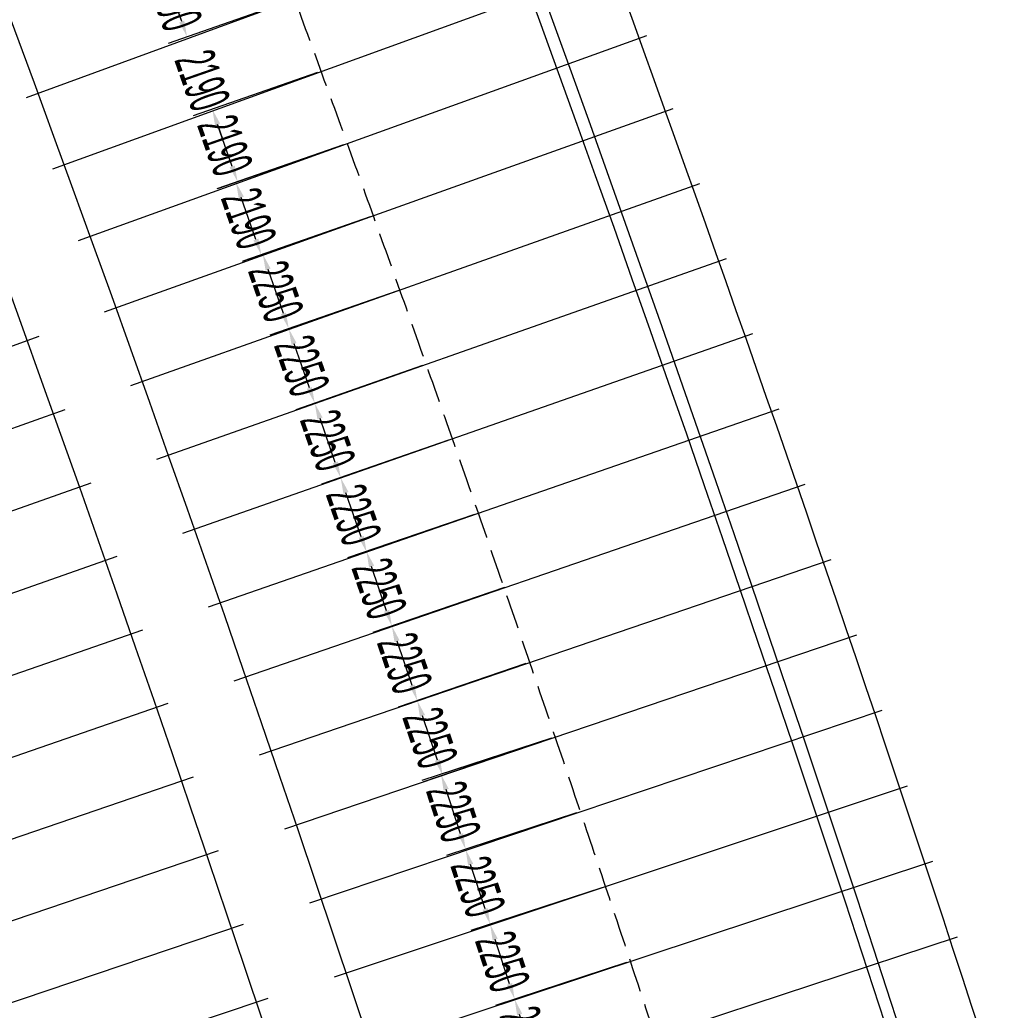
# Model space of a CAD drawing. Header units: millimetres. Extents: x 27228149 to 29012050, y 40856015 to 42918728.
# Drawn here: x 27308840 to 27336606, y 42796326 to 42824578 of the extents above; entities that cross this region are included whole.
import ezdxf

# ---------------------------------------------------------------- set-up
doc = ezdxf.new("R2010")
doc.units = ezdxf.units.MM
doc.header["$LTSCALE"] = 0.05
doc.linetypes.add('DGN Style 3', pattern=[27349.722329, 19535.51595, -7814.20638])
doc.layers.get('Defpoints').update_dxf_attribs({"lineweight": 0})
for name, color, linetype, lineweight in [('InnerEdge_NB', 7, 'Continuous', 0), ('InnerEdge_SB', 7, 'Continuous', 0), ('OuterEdge_NB', 7, 'Continuous', 0), ('OuterEdge_SB', 7, 'Continuous', 0), ('PlacementCurve_NB', 1, 'DGN Style 3', 0), ('PlacementCurve_SB', 1, 'DGN Style 3', 0), ('S-_ANOT----_A-', 7, 'Continuous', 0), ('S-_SEG-----_E-NB', 3, 'Continuous', 13), ('S-_SEG-----_E-SB', 3, 'Continuous', 13), ('S-_WALLLBW-_E-', 40, 'Continuous', 13)]:
    doc.layers.add(name, color=color, linetype=linetype, lineweight=lineweight)
doc.styles.add('StyleWORKING', font='WORKING.shx')
doc.dimstyles.new('dim300', dxfattribs={"dimtxt": 750, "dimasz": 750, "dimexe": 375, "dimexo": 375, "dimgap": 375, "dimtad": 1, "dimdec": 0, "dimzin": 11, "dimdsep": 46, "dimtxsty": 'StyleWORKING', "dimsah": 1, "dimcen": 0.09, "dimclrd": 7, "dimclre": 7, "dimadec": 4, "dimazin": 3, "dimtfac": 1, "dimtdec": 0, "dimtmove": 0, "dimatfit": 3, "dimfxl": 1, "dimtolj": 1, "dimtzin": 0, "dimlwd": 0, "dimlwe": 0, "dimarcsym": 0})

# ---------------------------------------------------------------- blocks, each defined once
blk = doc.blocks.new('*D223')
at = {"layer": 'Defpoints', "color": 0, "linetype": 'Continuous', "transparency": 16777216}
for p in [(27321920, 42810503), (27318727, 42809416), (27322770, 42808416)]:
    blk.add_point(p, dxfattribs=at)
at = {"layer": 'S-_ANOT----_A-', "linetype": 'Continuous', "transparency": 16777216}
for p, q in [((27321811, 42810466), (27318183, 42809231)), ((27322661, 42808379), (27318908, 42807102))]:
    blk.add_line(p, q, dxfattribs=at)
at = {"layer": 'S-_ANOT----_A-', "color": 7, "linetype": 'Continuous', "lineweight": 0, "transparency": 16777216}
blk.add_line((27319304, 42807722), (27318876, 42808981), dxfattribs=at)
at = {"layer": 'S-_ANOT----_A-', "color": 7, "linetype": 'Continuous', "transparency": 16777216}
for points in [[(27318948, 42809006), (27318803, 42808956), (27318727, 42809416)], [(27319377, 42807747), (27319232, 42807698), (27319452, 42807287)]]:
    blk.add_solid(points, dxfattribs=at)
at = {"layer": 'S-_ANOT----_A-', "color": 0, "linetype": 'Continuous', "transparency": 16777216, "insert": (27319091, 42808352), "char_height": 1150, "attachment_point": 5, "rotation": 288.7969, "style": 'StyleWORKING'}
blk.add_mtext('\\A1;{\\W0.47826;\\C0;2250}', dxfattribs=at)
blk = doc.blocks.new('*D224')
at = {"layer": 'Defpoints', "color": 0, "linetype": 'Continuous', "transparency": 16777216}
for p in [(27322770, 42808416), (27319452, 42807287), (27323387, 42806249)]:
    blk.add_point(p, dxfattribs=at)
at = {"layer": 'S-_ANOT----_A-', "linetype": 'Continuous', "transparency": 16777216}
for p, q in [((27322661, 42808379), (27318908, 42807102)), ((27323278, 42806212), (27319633, 42804971))]:
    blk.add_line(p, q, dxfattribs=at)
at = {"layer": 'S-_ANOT----_A-', "color": 7, "linetype": 'Continuous', "lineweight": 0, "transparency": 16777216}
blk.add_line((27320029, 42805592), (27319601, 42806851), dxfattribs=at)
at = {"layer": 'S-_ANOT----_A-', "color": 7, "linetype": 'Continuous', "transparency": 16777216}
for points in [[(27319673, 42806876), (27319528, 42806827), (27319452, 42807287)], [(27320102, 42805617), (27319957, 42805567), (27320177, 42805156)]]:
    blk.add_solid(points, dxfattribs=at)
at = {"layer": 'S-_ANOT----_A-', "color": 0, "linetype": 'Continuous', "transparency": 16777216, "insert": (27319816, 42806222), "char_height": 1150, "attachment_point": 5, "rotation": 288.7969, "style": 'StyleWORKING'}
blk.add_mtext('\\A1;{\\W0.47826;\\C0;2250}', dxfattribs=at)
blk = doc.blocks.new('*D225')
at = {"layer": 'Defpoints', "color": 0, "linetype": 'Continuous', "transparency": 16777216}
for p in [(27324113, 42804119), (27320857, 42803054), (27324833, 42801988)]:
    blk.add_point(p, dxfattribs=at)
at = {"layer": 'S-_ANOT----_A-', "linetype": 'Continuous', "transparency": 16777216}
for p, q in [((27324003, 42804083), (27320311, 42802876)), ((27324724, 42801952), (27321010, 42800737))]:
    blk.add_line(p, q, dxfattribs=at)
at = {"layer": 'S-_ANOT----_A-', "color": 7, "linetype": 'Continuous', "lineweight": 0, "transparency": 16777216}
blk.add_line((27321413, 42801353), (27321000, 42802617), dxfattribs=at)
at = {"layer": 'S-_ANOT----_A-', "color": 7, "linetype": 'Continuous', "transparency": 16777216}
for points in [[(27321073, 42802641), (27320927, 42802593), (27320857, 42803054)], [(27321486, 42801377), (27321341, 42801329), (27321556, 42800916)]]:
    blk.add_solid(points, dxfattribs=at)
at = {"layer": 'S-_ANOT----_A-', "color": 0, "linetype": 'Continuous', "transparency": 16777216, "insert": (27321208, 42801986), "char_height": 1150, "attachment_point": 5, "rotation": 288.1104, "style": 'StyleWORKING'}
blk.add_mtext('\\A1;{\\W0.47826;\\C0;2250}', dxfattribs=at)
blk = doc.blocks.new('*D226')
at = {"layer": 'Defpoints', "color": 0, "linetype": 'Continuous', "transparency": 16777216}
for p in [(27324833, 42801988), (27321556, 42800916), (27325548, 42799854)]:
    blk.add_point(p, dxfattribs=at)
at = {"layer": 'S-_ANOT----_A-', "linetype": 'Continuous', "transparency": 16777216}
for p, q in [((27324724, 42801952), (27321010, 42800737)), ((27325439, 42799819), (27321709, 42798599))]:
    blk.add_line(p, q, dxfattribs=at)
at = {"layer": 'S-_ANOT----_A-', "color": 7, "linetype": 'Continuous', "lineweight": 0, "transparency": 16777216}
blk.add_line((27322113, 42799215), (27321699, 42800479), dxfattribs=at)
at = {"layer": 'S-_ANOT----_A-', "color": 7, "linetype": 'Continuous', "transparency": 16777216}
for points in [[(27321772, 42800503), (27321627, 42800455), (27321556, 42800916)], [(27322186, 42799239), (27322040, 42799191), (27322256, 42798777)]]:
    blk.add_solid(points, dxfattribs=at)
at = {"layer": 'S-_ANOT----_A-', "color": 0, "linetype": 'Continuous', "transparency": 16777216, "insert": (27321907, 42799847), "char_height": 1150, "attachment_point": 5, "rotation": 288.1104, "style": 'StyleWORKING'}
blk.add_mtext('\\A1;{\\W0.47826;\\C0;2250}', dxfattribs=at)
blk = doc.blocks.new('*D227')
at = {"layer": 'Defpoints', "color": 0, "linetype": 'Continuous', "transparency": 16777216}
for p in [(27325548, 42799854), (27322256, 42798777), (27326258, 42797719)]:
    blk.add_point(p, dxfattribs=at)
at = {"layer": 'S-_ANOT----_A-', "linetype": 'Continuous', "transparency": 16777216}
for p, q in [((27325439, 42799819), (27321709, 42798599)), ((27326149, 42797683), (27322409, 42796460))]:
    blk.add_line(p, q, dxfattribs=at)
at = {"layer": 'S-_ANOT----_A-', "color": 7, "linetype": 'Continuous', "lineweight": 0, "transparency": 16777216}
blk.add_line((27322812, 42797076), (27322399, 42798340), dxfattribs=at)
at = {"layer": 'S-_ANOT----_A-', "color": 7, "linetype": 'Continuous', "transparency": 16777216}
for points in [[(27322472, 42798364), (27322326, 42798316), (27322256, 42798777)], [(27322885, 42797100), (27322739, 42797052), (27322955, 42796639)]]:
    blk.add_solid(points, dxfattribs=at)
at = {"layer": 'S-_ANOT----_A-', "color": 0, "linetype": 'Continuous', "transparency": 16777216, "insert": (27322607, 42797709), "char_height": 1150, "attachment_point": 5, "rotation": 288.1104, "style": 'StyleWORKING'}
blk.add_mtext('\\A1;{\\W0.47826;\\C0;2250}', dxfattribs=at)
blk = doc.blocks.new('*D228')
at = {"layer": 'Defpoints', "color": 0, "linetype": 'Continuous', "transparency": 16777216}
for p in [(27326258, 42797719), (27322955, 42796639), (27326963, 42795582)]:
    blk.add_point(p, dxfattribs=at)
at = {"layer": 'S-_ANOT----_A-', "linetype": 'Continuous', "transparency": 16777216}
for p, q in [((27326149, 42797683), (27322409, 42796460)), ((27326854, 42795547), (27323108, 42794322))]:
    blk.add_line(p, q, dxfattribs=at)
at = {"layer": 'S-_ANOT----_A-', "color": 7, "linetype": 'Continuous', "lineweight": 0, "transparency": 16777216}
blk.add_line((27323512, 42794938), (27323098, 42796202), dxfattribs=at)
at = {"layer": 'S-_ANOT----_A-', "color": 7, "linetype": 'Continuous', "transparency": 16777216}
for points in [[(27323171, 42796226), (27323025, 42796178), (27322955, 42796639)], [(27323584, 42794961), (27323439, 42794914), (27323655, 42794500)]]:
    blk.add_solid(points, dxfattribs=at)
at = {"layer": 'S-_ANOT----_A-', "color": 0, "linetype": 'Continuous', "transparency": 16777216, "insert": (27323306, 42795570), "char_height": 1150, "attachment_point": 5, "rotation": 288.1104, "style": 'StyleWORKING'}
blk.add_mtext('\\A1;{\\W0.47826;\\C0;2250}', dxfattribs=at)
blk = doc.blocks.new('*D229')
at = {"layer": 'Defpoints', "color": 0, "linetype": 'Continuous', "transparency": 16777216}
for p in [(27315928, 42827221), (27312889, 42826163), (27316684, 42825166)]:
    blk.add_point(p, dxfattribs=at)
at = {"layer": 'S-_ANOT----_A-', "linetype": 'Continuous', "transparency": 16777216}
for p, q in [((27315819, 42827184), (27312346, 42825973)), ((27316576, 42825128), (27313067, 42823906))]:
    blk.add_line(p, q, dxfattribs=at)
at = {"layer": 'S-_ANOT----_A-', "color": 7, "linetype": 'Continuous', "lineweight": 0, "transparency": 16777216}
blk.add_line((27313458, 42824529), (27313040, 42825728), dxfattribs=at)
at = {"layer": 'S-_ANOT----_A-', "color": 7, "linetype": 'Continuous', "transparency": 16777216}
for points in [[(27313113, 42825753), (27312968, 42825703), (27312889, 42826163)], [(27313531, 42824555), (27313386, 42824504), (27313610, 42824095)]]:
    blk.add_solid(points, dxfattribs=at)
at = {"layer": 'S-_ANOT----_A-', "color": 0, "linetype": 'Continuous', "transparency": 16777216, "insert": (27313251, 42825129), "char_height": 1150, "attachment_point": 5, "rotation": 289.2089, "style": 'StyleWORKING'}
blk.add_mtext('\\A1;{\\W0.47826;\\C0;2190}', dxfattribs=at)
blk = doc.blocks.new('*D230')
at = {"layer": 'Defpoints', "color": 0, "linetype": 'Continuous', "transparency": 16777216}
for p in [(27316684, 42825166), (27313610, 42824095), (27317436, 42823109)]:
    blk.add_point(p, dxfattribs=at)
at = {"layer": 'S-_ANOT----_A-', "linetype": 'Continuous', "transparency": 16777216}
for p, q in [((27316576, 42825128), (27313067, 42823906)), ((27317327, 42823071), (27313787, 42821838))]:
    blk.add_line(p, q, dxfattribs=at)
at = {"layer": 'S-_ANOT----_A-', "color": 7, "linetype": 'Continuous', "lineweight": 0, "transparency": 16777216}
for p, q in [((27313458, 42824529), (27313307, 42824964)), ((27314481, 42821593), (27314633, 42821158))]:
    blk.add_line(p, q, dxfattribs=at)
at = {"layer": 'S-_ANOT----_A-', "color": 7, "linetype": 'Continuous', "transparency": 16777216}
for points in [[(27313531, 42824555), (27313386, 42824504), (27313610, 42824095)], [(27314554, 42821618), (27314409, 42821567), (27314330, 42822027)]]:
    blk.add_solid(points, dxfattribs=at)
at = {"layer": 'S-_ANOT----_A-', "color": 0, "linetype": 'Continuous', "transparency": 16777216, "insert": (27314045, 42822849), "char_height": 1150, "attachment_point": 5, "rotation": 289.2089, "style": 'StyleWORKING'}
blk.add_mtext('\\A1;{\\W0.47826;\\C0;2190}', dxfattribs=at)
blk = doc.blocks.new('*D231')
at = {"layer": 'Defpoints', "color": 0, "linetype": 'Continuous', "transparency": 16777216}
for p in [(27317436, 42823109), (27314330, 42822027), (27318182, 42821050)]:
    blk.add_point(p, dxfattribs=at)
at = {"layer": 'S-_ANOT----_A-', "linetype": 'Continuous', "transparency": 16777216}
for p, q in [((27317327, 42823071), (27313787, 42821838)), ((27318074, 42821012), (27314508, 42819770))]:
    blk.add_line(p, q, dxfattribs=at)
at = {"layer": 'S-_ANOT----_A-', "color": 7, "linetype": 'Continuous', "lineweight": 0, "transparency": 16777216}
blk.add_line((27314899, 42820394), (27314481, 42821593), dxfattribs=at)
at = {"layer": 'S-_ANOT----_A-', "color": 7, "linetype": 'Continuous', "transparency": 16777216}
for points in [[(27314554, 42821618), (27314409, 42821567), (27314330, 42822027)], [(27314972, 42820419), (27314827, 42820368), (27315051, 42819959)]]:
    blk.add_solid(points, dxfattribs=at)
at = {"layer": 'S-_ANOT----_A-', "color": 0, "linetype": 'Continuous', "transparency": 16777216, "insert": (27314692, 42820994), "char_height": 1150, "attachment_point": 5, "rotation": 289.2089, "style": 'StyleWORKING'}
blk.add_mtext('\\A1;{\\W0.47826;\\C0;2190}', dxfattribs=at)
blk = doc.blocks.new('*D232')
at = {"layer": 'Defpoints', "color": 0, "linetype": 'Continuous', "transparency": 16777216}
for p in [(27318182, 42821050), (27315006, 42819944), (27318941, 42818996)]:
    blk.add_point(p, dxfattribs=at)
at = {"layer": 'S-_ANOT----_A-', "linetype": 'Continuous', "transparency": 16777216}
for p, q in [((27318074, 42821012), (27314463, 42819754)), ((27318832, 42818958), (27315183, 42817687))]:
    blk.add_line(p, q, dxfattribs=at)
at = {"layer": 'S-_ANOT----_A-', "color": 7, "linetype": 'Continuous', "lineweight": 0, "transparency": 16777216}
blk.add_line((27315575, 42818310), (27315157, 42819509), dxfattribs=at)
at = {"layer": 'S-_ANOT----_A-', "color": 7, "linetype": 'Continuous', "transparency": 16777216}
for points in [[(27315230, 42819534), (27315085, 42819484), (27315006, 42819944)], [(27315648, 42818335), (27315503, 42818285), (27315726, 42817876)]]:
    blk.add_solid(points, dxfattribs=at)
at = {"layer": 'S-_ANOT----_A-', "color": 0, "linetype": 'Continuous', "transparency": 16777216, "insert": (27315368, 42818910), "char_height": 1150, "attachment_point": 5, "rotation": 289.2089, "style": 'StyleWORKING'}
blk.add_mtext('\\A1;{\\W0.47826;\\C0;2190}', dxfattribs=at)
blk = doc.blocks.new('*D233')
at = {"layer": 'Defpoints', "color": 0, "linetype": 'Continuous', "transparency": 16777216}
for p in [(27318941, 42818996), (27315771, 42817891), (27319731, 42816889)]:
    blk.add_point(p, dxfattribs=at)
at = {"layer": 'S-_ANOT----_A-', "linetype": 'Continuous', "transparency": 16777216}
for p, q in [((27318832, 42818958), (27315228, 42817702)), ((27319622, 42816851), (27315968, 42815578))]:
    blk.add_line(p, q, dxfattribs=at)
at = {"layer": 'S-_ANOT----_A-', "color": 7, "linetype": 'Continuous', "lineweight": 0, "transparency": 16777216}
blk.add_line((27316360, 42816201), (27315922, 42817457), dxfattribs=at)
at = {"layer": 'S-_ANOT----_A-', "color": 7, "linetype": 'Continuous', "transparency": 16777216}
for points in [[(27315995, 42817482), (27315850, 42817432), (27315771, 42817891)], [(27316432, 42816226), (27316287, 42816176), (27316511, 42815767)]]:
    blk.add_solid(points, dxfattribs=at)
at = {"layer": 'S-_ANOT----_A-', "color": 0, "linetype": 'Continuous', "transparency": 16777216, "insert": (27316142, 42816830), "char_height": 1150, "attachment_point": 5, "rotation": 289.2089, "style": 'StyleWORKING'}
blk.add_mtext('\\A1;{\\W0.47826;\\C0;2250}', dxfattribs=at)
blk = doc.blocks.new('*D234')
at = {"layer": 'Defpoints', "color": 0, "linetype": 'Continuous', "transparency": 16777216}
for p in [(27319731, 42816889), (27316511, 42815767), (27320433, 42814750)]:
    blk.add_point(p, dxfattribs=at)
at = {"layer": 'S-_ANOT----_A-', "linetype": 'Continuous', "transparency": 16777216}
for p, q in [((27319622, 42816851), (27315968, 42815578)), ((27320324, 42814712), (27316709, 42813453))]:
    blk.add_line(p, q, dxfattribs=at)
at = {"layer": 'S-_ANOT----_A-', "color": 7, "linetype": 'Continuous', "lineweight": 0, "transparency": 16777216}
blk.add_line((27317100, 42814076), (27316662, 42815332), dxfattribs=at)
at = {"layer": 'S-_ANOT----_A-', "color": 7, "linetype": 'Continuous', "transparency": 16777216}
for points in [[(27316735, 42815358), (27316590, 42815307), (27316511, 42815767)], [(27317173, 42814101), (27317028, 42814051), (27317252, 42813642)]]:
    blk.add_solid(points, dxfattribs=at)
at = {"layer": 'S-_ANOT----_A-', "color": 0, "linetype": 'Continuous', "transparency": 16777216, "insert": (27316883, 42814705), "char_height": 1150, "attachment_point": 5, "rotation": 289.2089, "style": 'StyleWORKING'}
blk.add_mtext('\\A1;{\\W0.47826;\\C0;2250}', dxfattribs=at)
blk = doc.blocks.new('*D235')
at = {"layer": 'Defpoints', "color": 0, "linetype": 'Continuous', "transparency": 16777216}
for p in [(27320433, 42814750), (27317252, 42813642), (27321179, 42812628)]:
    blk.add_point(p, dxfattribs=at)
at = {"layer": 'S-_ANOT----_A-', "linetype": 'Continuous', "transparency": 16777216}
for p, q in [((27320324, 42814712), (27316709, 42813453)), ((27321070, 42812590), (27317449, 42811328))]:
    blk.add_line(p, q, dxfattribs=at)
at = {"layer": 'S-_ANOT----_A-', "color": 7, "linetype": 'Continuous', "lineweight": 0, "transparency": 16777216}
blk.add_line((27317840, 42811951), (27317403, 42813207), dxfattribs=at)
at = {"layer": 'S-_ANOT----_A-', "color": 7, "linetype": 'Continuous', "transparency": 16777216}
for points in [[(27317475, 42813233), (27317330, 42813182), (27317252, 42813642)], [(27317913, 42811977), (27317768, 42811926), (27317992, 42811517)]]:
    blk.add_solid(points, dxfattribs=at)
at = {"layer": 'S-_ANOT----_A-', "color": 0, "linetype": 'Continuous', "transparency": 16777216, "insert": (27317623, 42812580), "char_height": 1150, "attachment_point": 5, "rotation": 289.2089, "style": 'StyleWORKING'}
blk.add_mtext('\\A1;{\\W0.47826;\\C0;2250}', dxfattribs=at)
blk = doc.blocks.new('*D1044')
at = {"layer": 'Defpoints', "color": 0, "linetype": 'Continuous', "transparency": 16777216}
for p in [(27323387, 42806249), (27320177, 42805156), (27324113, 42804119)]:
    blk.add_point(p, dxfattribs=at)
at = {"layer": 'S-_ANOT----_A-', "linetype": 'Continuous', "transparency": 16777216}
for p, q in [((27323278, 42806212), (27319633, 42804971)), ((27324004, 42804082), (27320358, 42802841))]:
    blk.add_line(p, q, dxfattribs=at)
at = {"layer": 'S-_ANOT----_A-', "color": 7, "linetype": 'Continuous', "lineweight": 0, "transparency": 16777216}
blk.add_line((27320754, 42803462), (27320326, 42804721), dxfattribs=at)
at = {"layer": 'S-_ANOT----_A-', "color": 7, "linetype": 'Continuous', "transparency": 16777216}
for points in [[(27320398, 42804746), (27320253, 42804696), (27320177, 42805156)], [(27320827, 42803487), (27320682, 42803437), (27320902, 42803026)]]:
    blk.add_solid(points, dxfattribs=at)
at = {"layer": 'S-_ANOT----_A-', "color": 0, "linetype": 'Continuous', "transparency": 16777216, "insert": (27320541, 42804092), "char_height": 1150, "attachment_point": 5, "rotation": 288.7969, "style": 'StyleWORKING'}
blk.add_mtext('\\A1;{\\W0.47826;\\C0;2250}', dxfattribs=at)
blk = doc.blocks.new('*D1045')
at = {"layer": 'Defpoints', "color": 0, "linetype": 'Continuous', "transparency": 16777216}
for p in [(27321179, 42812628), (27317992, 42811517), (27321920, 42810503)]:
    blk.add_point(p, dxfattribs=at)
at = {"layer": 'S-_ANOT----_A-', "linetype": 'Continuous', "transparency": 16777216}
for p, q in [((27321070, 42812590), (27317449, 42811328)), ((27321812, 42810465), (27318189, 42809203))]:
    blk.add_line(p, q, dxfattribs=at)
at = {"layer": 'S-_ANOT----_A-', "color": 7, "linetype": 'Continuous', "lineweight": 0, "transparency": 16777216}
blk.add_line((27318581, 42809827), (27318143, 42811083), dxfattribs=at)
at = {"layer": 'S-_ANOT----_A-', "color": 7, "linetype": 'Continuous', "transparency": 16777216}
for points in [[(27318216, 42811108), (27318071, 42811057), (27317992, 42811517)], [(27318653, 42809852), (27318508, 42809802), (27318732, 42809392)]]:
    blk.add_solid(points, dxfattribs=at)
at = {"layer": 'S-_ANOT----_A-', "color": 0, "linetype": 'Continuous', "transparency": 16777216, "insert": (27318363, 42810455), "char_height": 1150, "attachment_point": 5, "rotation": 289.2089, "style": 'StyleWORKING'}
blk.add_mtext('\\A1;{\\W0.47826;\\C0;2250}', dxfattribs=at)

msp = doc.modelspace()

# ---------------------------------------------------------------- linework, layer by layer
at = {"layer": 'InnerEdge_NB'}
msp.add_lwpolyline([(27283724.5, 42878514.7, -0.0568157), (27345588.8, 42682480.7), (27368075.3, 42566916.3, 0.0263705), (27393633.3, 42464653, 0.0426618), (27458420.2, 42303807.1, 0.1075608), (27699785.7, 42006839.6, 0.026969), (27783127.3, 41947329.2), (27839783.5, 41911319.6)], format="xyb", dxfattribs=at)
at = {"layer": 'InnerEdge_SB'}
msp.add_lwpolyline([(27370363.7, 42569291.8), (27348239.1, 42682996.3, 0.0568157), (27286190.8, 42879613.7)], format="xyb", dxfattribs=at)
at = {"layer": 'OuterEdge_NB'}
msp.add_arc((26454853.3, 42509161.6), 893291, 11.011006, 26.2492157, dxfattribs=at)
at = {"layer": 'OuterEdge_SB'}
msp.add_arc((26454853.3, 42509161.6), 924291, 13.8451623, 26.2492156, dxfattribs=at)
at = {"layer": 'PlacementCurve_NB'}
msp.add_lwpolyline([(27288809.3, 42846343.4, -0.0480477), (27337834.2, 42680971.8), (27359958.8, 42567267.3, 0.0690894), (27451045.4, 42301107.2, 0.1079959), (27694979, 42000696.1, 0.0193193), (27725549.4, 41977271, 0.0146476), (27778701.6, 41940923.9), (27835716.4, 41904662.4)], format="xyb", dxfattribs=at)
at = {"layer": 'PlacementCurve_SB'}
msp.add_lwpolyline([(27305541.4, 42854039, -0.0482858), (27355899.2, 42684467.3), (27377998.9, 42570890.3, 0.0688708), (27467496.8, 42309348.2, 0.1110949), (27715510, 42007942.3, 0.028125), (27802629.8, 41947720.4), (27845874.9, 41921290)], format="xyb", dxfattribs=at)
at = {"layer": 'S-_SEG-----_E-NB'}
for p, q in [((27309379.6, 42815542.6), (27293866.5, 42809980.9)), ((27310126.4, 42813451.8), (27294599.7, 42807928)), ((27310868, 42811359.2), (27295327.9, 42805873.3)), ((27311604.5, 42809264.8), (27296051, 42803816.9)), ((27312335.9, 42807168.6), (27296769.2, 42801758.7)), ((27313062.2, 42805070.6), (27297482.3, 42799698.7)), ((27313783.3, 42802970.8), (27298190.3, 42797637)), ((27314499.3, 42800869.3), (27298893.3, 42795573.5)), ((27315210.1, 42798766), (27299591.3, 42793508.4)), ((27315915.8, 42796661), (27300284.2, 42791441.6))]:
    msp.add_line(p, q, dxfattribs=at)
at = {"layer": 'S-_SEG-----_E-SB'}
for p, q in [((27309034.2, 42822362.5), (27325211.9, 42828291.5)), ((27309778.6, 42820324.9), (27325971.4, 42826212.7)), ((27310518.1, 42818285.6), (27326725.9, 42824132.2)), ((27311252.8, 42816244.6), (27327475.4, 42822049.8)), ((27312003.1, 42814144.1), (27328239.5, 42819910.4)), ((27312748.2, 42812041.7), (27328998.4, 42817769.2)), ((27313488.1, 42809937.6), (27329752, 42815626.1)), ((27314222.9, 42807831.6), (27330500.4, 42813481.1)), ((27314952.5, 42805723.8), (27331243.5, 42811334.3)), ((27315677, 42803614.3), (27331981.3, 42809185.7)), ((27316396.3, 42801503), (27332713.9, 42807035.3)), ((27317110.4, 42799389.9), (27333441.3, 42804883.2)), ((27317819.3, 42797275.1), (27334163.3, 42802729.2)), ((27318523.1, 42795158.6), (27334880.1, 42800573.4)), ((27319221.6, 42793040.3), (27335591.6, 42798416))]:
    msp.add_line(p, q, dxfattribs=at)
at = {"layer": 'S-_WALLLBW-_E-'}
for radius, start, end in [(924641, 13.8451623, 26.2492156), (892941, 11.011006, 26.2492157), (891541, 11.011006, 26.2492157), (926791, 13.8451623, 20.7565789)]:
    msp.add_arc((26454853.3, 42509161.6), radius, start, end, dxfattribs=at)

# ---------------------------------------------------------------- dimensions: what is measured, and where the dimension line sits
at = {"layer": 'S-_ANOT----_A-', "linetype": 'Continuous'}
for base, p1, p2, angle, picture, middle, turn in [((27312889.1, 42826162.7), (27316684.2, 42825166.1), (27315927.8, 42827221.4), 109.20888, '*D229', (27313250.7, 42825129.2), 289.20888), ((27313609.6, 42824094.9), (27317435.7, 42823109.1), (27316684.2, 42825166.1), 109.20888, '*D230', (27314045.1, 42822849), 289.20888), ((27314330, 42822027.1), (27318182.3, 42821050.3), (27317435.7, 42823109.1), 109.20888, '*D231', (27314691.6, 42820993.6), 289.20888), ((27315006, 42819943.7), (27318941, 42818995.8), (27318182.3, 42821050.3), 109.20888, '*D232', (27315367.6, 42818910.2), 289.20888), ((27315771, 42817891.3), (27319731, 42816888.6), (27318941, 42818995.8), 109.20888, '*D233', (27316142.4, 42816829.5), 289.20888), ((27316511.2, 42815766.8), (27320432.6, 42814750.1), (27319731, 42816888.6), 109.20888, '*D234', (27316882.6, 42814704.8), 289.20888), ((27317251.5, 42813641.8), (27321178.9, 42812627.5), (27320432.6, 42814750.1), 109.20888, '*D235', (27317623, 42812579.9), 289.20888), ((27317991.8, 42811517.1), (27321920.2, 42810503.1), (27321178.9, 42812627.5), 109.20888, '*D1045', (27318363.2, 42810455.2), 289.20888), ((27318727.5, 42809416.4), (27322770.3, 42808416.2), (27321920.2, 42810503.1), 108.79694, '*D223', (27319091.2, 42808352.1), 288.79694), ((27319452.3, 42807286.9), (27323387.1, 42806249), (27322770.3, 42808416.2), 108.79694, '*D224', (27319816.2, 42806222.1), 288.79694), ((27320177.4, 42805156.5), (27324112.7, 42804119.2), (27323387.1, 42806249), 108.79694, '*D1044', (27320541.2, 42804091.9), 288.79694), ((27320857, 42803054.4), (27324833.1, 42801987.6), (27324112.7, 42804119.2), 108.11039, '*D225', (27321208, 42801985.6), 288.11039), ((27321556.4, 42800916), (27325548.3, 42799854.3), (27324833.1, 42801987.6), 108.11039, '*D226', (27321907.4, 42799847.1), 288.11039), ((27322255.8, 42798777.5), (27326258.2, 42797719.2), (27325548.3, 42799854.3), 108.11039, '*D227', (27322606.8, 42797708.7), 288.11039), ((27322955.2, 42796639), (27326962.9, 42795582.4), (27326258.2, 42797719.2), 108.11039, '*D228', (27323306.2, 42795570.1), 288.11039)]:
    dim = msp.add_linear_dim(base=base, p1=p1, p2=p2, angle=angle, text='{\\W0.47826;\\C0;<>}', dimstyle='dim300', override={"dimscale": 1000, "dimtxt": 1.15, "dimasz": 0.46, "dimexe": 0.575, "dimexo": 0.115, "dimgap": 0.2875, "dimtad": 1, "dimtih": 0, "dimtoh": 0, "dimlfac": 1, "dimsah": 1, "dimcen": 0, "dimse1": 0, "dimse2": 0, "dimclre": 256, "dimclrt": 0, "dimtol": 0, "dimtfac": 1, "dimtofl": 0, "dimtmove": 2, "dimatfit": 3, "dimfrac": 0, "dimtolj": 1, "dimlwe": 65535}, dxfattribs=at)
    dim.commit()
    dim.dimension.update_dxf_attribs({"geometry": picture, "text_midpoint": middle, "dimtype": 160, "text_rotation": turn})

doc.saveas('drawing.dxf')
